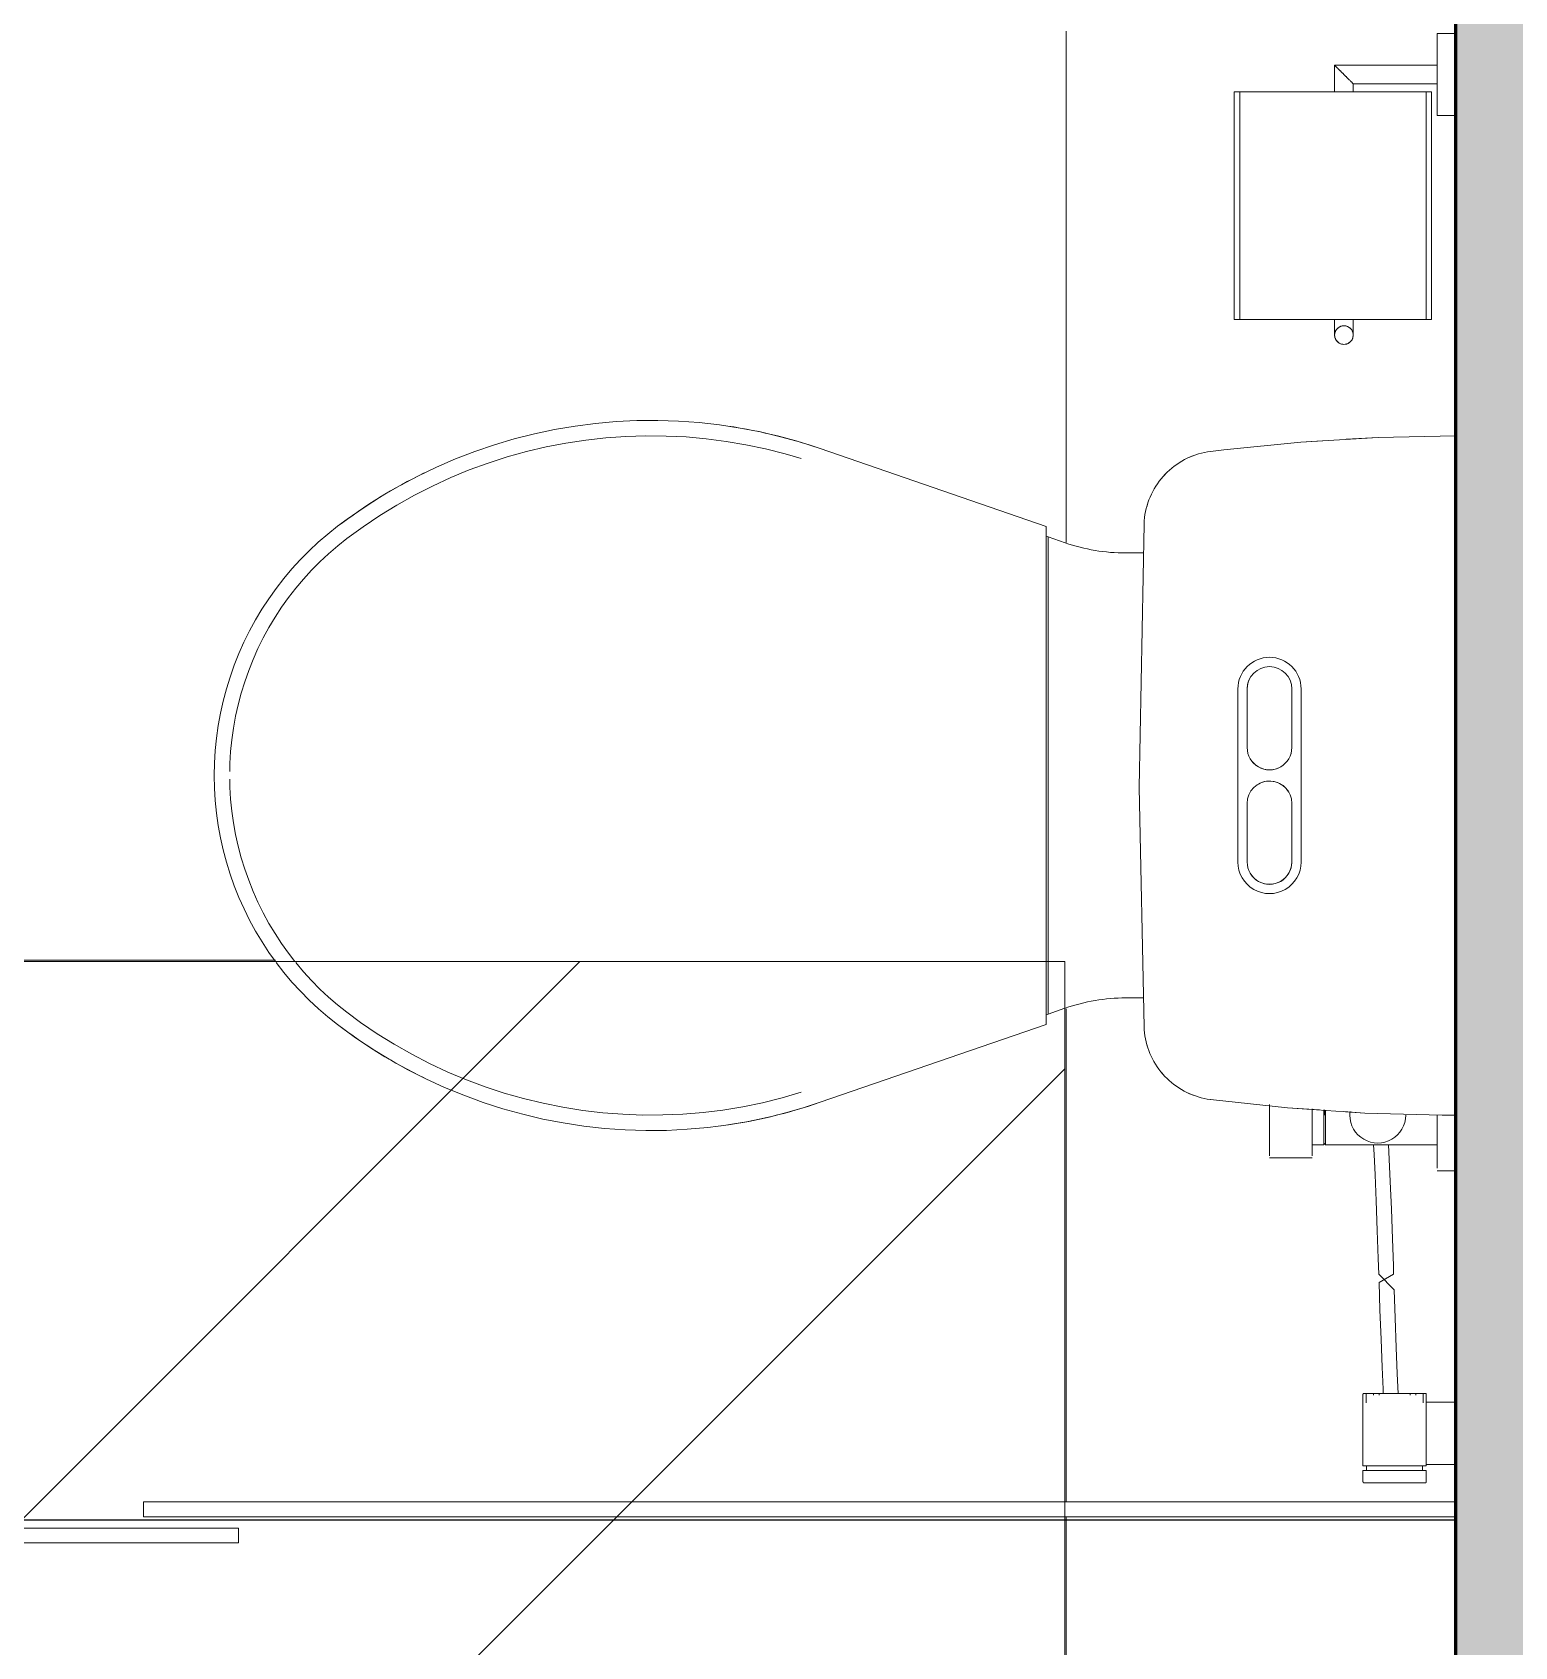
# Model space of a CAD drawing. Header units: millimetres. Extents: x -11245 to 9283, y -22520 to -3800.
# Drawn here: x 1441 to 2237, y -15498 to -14630 of the extents above; entities that cross this region are included whole.
import ezdxf

# ---------------------------------------------------------------- set-up
doc = ezdxf.new("R2010")
doc.units = ezdxf.units.MM
for name, color, linetype, lineweight in [('A-DETL-GENF', 92, 'Continuous', 9), ('A-DETL-THIN', 151, 'Continuous', 9), ('A-FLOR', 192, 'Continuous', 25), ('A-FLOR-PATT', 8, 'Continuous', 25), ('A-GENM', 13, 'Continuous', 9), ('A-WALL', 113, 'Continuous', 25), ('A-WALL-PATT', 111, 'Continuous', 25), ('I-FURN', 30, 'Continuous', 9), ('P-SANR-FIXT', 6, 'Continuous', 9)]:
    doc.layers.add(name, color=color, linetype=linetype, lineweight=lineweight)

# ---------------------------------------------------------------- blocks, each defined once
blk = doc.blocks.new('CRT-POR-Folha-Madeira-Face Based vidro - CRT-POR-Folha-Madeira-Face Based vidro-4438601-PAGINAÇÃO DE PISO TÉRREO')
at = {"layer": 'A-GENM'}
for p, q in [((1995.38, -15419.91), (1500.38, -15419.91)), ((1500.38, -15419.91), (1500.38, -15427.91)), ((2205.38, -15419.91), (1995.38, -15419.91)), ((2205.38, -15427.91), (2205.38, -15419.91)), ((1500.38, -15427.91), (1995.38, -15427.91)), ((1995.38, -15427.91), (2205.38, -15427.91))]:
    blk.add_line(p, q, dxfattribs=at)
blk = doc.blocks.new('CRT-POR-Folha-Madeira-Face Based vidro - CRT-POR-Folha-Madeira-Face Based vidro-4438602-PAGINAÇÃO DE PISO TÉRREO')
at = {"layer": 'A-GENM'}
for p, q in [((1551.38, -15433.99), (796.38, -15433.99)), ((796.38, -15433.99), (796.38, -15441.99)), ((1551.38, -15441.99), (1551.38, -15433.99)), ((796.38, -15441.99), (1551.38, -15441.99))]:
    blk.add_line(p, q, dxfattribs=at)
blk = doc.blocks.new('Bacia Sanitária - Caixa acoplada-3529764-PAGINAÇÃO DE PISO TÉRREO')
at = {"layer": 'P-SANR-FIXT'}
for p, q in [((171.5, -173), (78.5, -173)), ((110, -178), (78.5, -178)), ((171.5, -178), (140, -178)), ((78.5, -202), (110, -202)), ((78.5, -207), (171.5, -207)), ((140, -202), (171.5, -202)), ((5.46, -257.79), (5.46, -267.18)), ((244.54, -267.18), (244.54, -257.79)), ((0, -299.76), (-3.18, -309)), ((253.18, -309), (250.08, -300)), ((-8.77, -310), (-50.6, -431.35)), ((-50.6, -431.35), (-8.77, -310)), ((-3.18, -309), (-3.53, -310)), ((-3.18, -309), (225, -309)), ((225, -310), (7.09, -310)), ((225, -309), (253.18, -309)), ((242.91, -310), (225, -310)), ((253.53, -310), (253.18, -309)), ((300.6, -431.35), (258.77, -310)), ((258.77, -310), (300.6, -431.35))]:
    blk.add_line(p, q, dxfattribs=at)
at = {"layer": 'P-SANR-FIXT', "flags": 128}
for points in [[(-57.5, -90), (-56.67, -131.59), (-54.17, -173.11), (-50.02, -214.5), (-49.13, -221.64)], [(-57.5, -90), (-56.67, -131.59), (-55.63, -148.82)], [(299.13, -221.64), (303.57, -180.28), (306.36, -138.78), (307.48, -97.2), (307.5, -90)], [(305.59, -150.22), (306.36, -138.78), (307.48, -97.2), (307.5, -90)], [(-54.86, -161.66), (-54.17, -173.11), (-50.02, -214.5), (-49.13, -221.64)], [(299.13, -221.64), (303.57, -180.28), (304.73, -163.06)], [(-49.13, -221.64), (-48.89, -223.27), (-48.59, -224.88), (-48.22, -226.47), (-47.79, -228.06), (-47.29, -229.62), (-46.74, -231.16), (-46.12, -232.68), (-45.44, -234.17), (-44.7, -235.64), (-43.9, -237.07), (-43.05, -238.47), (-42.14, -239.84), (-41.18, -241.17), (-40.17, -242.45), (-39.1, -243.7), (-37.99, -244.9), (-36.83, -246.06), (-35.62, -247.17), (-34.37, -248.23), (-33.08, -249.24), (-31.75, -250.2), (-30.38, -251.11), (-28.97, -251.96), (-27.54, -252.75), (-26.07, -253.48), (-24.58, -254.16), (-23.06, -254.77), (-21.51, -255.32), (-19.95, -255.81), (-18.36, -256.24), (-16.77, -256.6), (-15.15, -256.9), (-13.53, -257.14), (-11.9, -257.31), (-10.26, -257.41), (-10.03, -257.42)], [(-49.13, -221.64), (-48.89, -223.27), (-48.59, -224.88), (-48.22, -226.47), (-47.79, -228.06), (-47.29, -229.62), (-46.74, -231.16), (-46.12, -232.68), (-45.44, -234.17), (-44.7, -235.64), (-43.9, -237.07), (-43.05, -238.47), (-42.14, -239.84), (-41.18, -241.17), (-40.17, -242.45), (-39.1, -243.7), (-37.99, -244.9), (-36.83, -246.06), (-35.62, -247.17), (-34.37, -248.23), (-33.08, -249.24), (-31.75, -250.2), (-30.38, -251.11), (-28.97, -251.96), (-27.54, -252.75), (-26.07, -253.48), (-24.58, -254.16), (-23.06, -254.77), (-21.51, -255.32), (-19.95, -255.81), (-18.36, -256.24), (-16.77, -256.6), (-15.15, -256.9), (-13.53, -257.14), (-11.9, -257.31), (-10.26, -257.41)], [(260.03, -257.42), (261.67, -257.33), (263.3, -257.17), (264.92, -256.94), (266.54, -256.65), (268.14, -256.3), (269.72, -255.88), (271.29, -255.4), (272.84, -254.85), (274.36, -254.25), (275.86, -253.58), (277.33, -252.86), (278.77, -252.07), (280.18, -251.23), (281.55, -250.34), (282.89, -249.38), (284.19, -248.38), (285.44, -247.33), (286.66, -246.22), (287.82, -245.07), (288.94, -243.88), (290.02, -242.64), (291.04, -241.35), (292.01, -240.03), (292.92, -238.67), (293.78, -237.27), (294.59, -235.84), (295.34, -234.38), (296.02, -232.9), (296.65, -231.38), (297.22, -229.84), (297.72, -228.28), (298.16, -226.7), (298.54, -225.11), (298.85, -223.5), (299.1, -221.88), (299.13, -221.64)], [(260.03, -257.42), (261.67, -257.33), (263.3, -257.17), (264.92, -256.94), (266.54, -256.65), (268.14, -256.3), (269.72, -255.88), (271.29, -255.4), (272.84, -254.85), (274.36, -254.25), (275.86, -253.58), (277.33, -252.86), (278.77, -252.07), (280.18, -251.23), (281.55, -250.34), (282.89, -249.38), (284.19, -248.38), (285.44, -247.33), (286.66, -246.22), (287.82, -245.07), (288.94, -243.88), (290.02, -242.64), (291.04, -241.35), (292.01, -240.03), (292.92, -238.67), (293.78, -237.27), (294.59, -235.84), (295.34, -234.38), (296.02, -232.9), (296.65, -231.38), (297.22, -229.84), (297.72, -228.28), (298.16, -226.7), (298.54, -225.11), (298.85, -223.5), (299.1, -221.88)], [(-10.03, -257.42), (131.54, -259.99), (260.03, -257.42)], [(128.35, -259.94), (131.54, -259.99), (260.03, -257.42)], [(7.09, -310), (3.56, -310), (0.21, -310), (-2.8, -310), (-5.31, -310), (-7.2, -310), (-8.38, -310), (-8.77, -310)], [(258.77, -310), (258.38, -310), (257.2, -310), (255.31, -310), (252.8, -310), (249.79, -310), (246.44, -310), (242.91, -310)], [(-50.6, -431.35), (-54.02, -441.95), (-57.01, -452.67), (-59.57, -463.5), (-61.69, -474.43), (-63.38, -485.43), (-64.62, -496.49), (-65.42, -507.6), (-65.78, -518.72), (-65.69, -529.85), (-65.15, -540.97), (-64.17, -552.06), (-62.75, -563.1), (-60.89, -574.07), (-58.59, -584.96), (-55.86, -595.75), (-52.69, -606.43), (-49.11, -616.96), (-45.1, -627.35), (-40.68, -637.57), (-35.86, -647.6), (-30.64, -657.43), (-25.03, -667.04), (-19.05, -676.43), (-12.69, -685.56), (-8.87, -690.69)], [(258.87, -690.69), (265.44, -681.71), (271.64, -672.46), (277.47, -662.98), (282.91, -653.27), (287.96, -643.35), (292.61, -633.24), (296.86, -622.95), (300.68, -612.5), (304.09, -601.9), (307.07, -591.18), (309.62, -580.34), (311.73, -569.41), (313.41, -558.41), (314.64, -547.34), (315.43, -536.24), (315.78, -525.12), (315.68, -513.99), (315.13, -502.87), (314.14, -491.78), (312.71, -480.74), (310.84, -469.77), (308.53, -458.88), (305.79, -448.09), (302.62, -437.42), (300.6, -431.35)], [(-2.27, -685.67), (-8.64, -676.95), (-14.66, -667.98), (-20.32, -658.78), (-25.6, -649.36), (-30.5, -639.74), (-35.01, -629.93), (-39.13, -619.94), (-42.84, -609.8), (-46.15, -599.52), (-49.04, -589.11), (-51.51, -578.6), (-53.56, -568), (-55.19, -557.32), (-56.38, -546.59), (-57.15, -535.82), (-57.48, -525.02), (-57.39, -514.23), (-56.86, -503.44), (-55.9, -492.68), (-54.51, -481.97), (-52.69, -471.33), (-50.45, -460.76), (-47.79, -450.3), (-45.22, -441.55)], [(295.22, -441.55), (298.24, -451.92), (300.83, -462.4), (303.01, -472.98), (304.75, -483.64), (306.08, -494.36), (306.97, -505.12), (307.43, -515.91), (307.46, -526.71), (307.06, -537.5), (306.22, -548.27), (304.96, -558.99), (303.27, -569.66), (301.15, -580.25), (298.61, -590.74), (295.66, -601.13), (292.29, -611.39), (288.51, -621.51), (284.33, -631.47), (279.76, -641.25), (274.8, -650.84), (269.46, -660.23), (263.75, -669.39), (257.67, -678.32), (252.27, -685.67)], [(-8.87, -690.69), (-4.69, -695.97), (-0.29, -701.07), (4.3, -705.99), (9.09, -710.72), (14.06, -715.26), (19.21, -719.59), (24.53, -723.72), (30.01, -727.63), (35.64, -731.32), (41.41, -734.77), (47.32, -738), (53.35, -740.99), (59.5, -743.73), (65.75, -746.23), (72.1, -748.47), (78.53, -750.46), (85.04, -752.19), (91.6, -753.65), (98.23, -754.86), (104.89, -755.79), (111.59, -756.47), (118.31, -756.87), (125.04, -757), (131.77, -756.86), (138.49, -756.46), (145.19, -755.78), (151.85, -754.84), (158.48, -753.64), (165.04, -752.17), (171.55, -750.43), (177.98, -748.44), (184.32, -746.2), (190.57, -743.7), (196.72, -740.95), (202.75, -737.96), (208.66, -734.73), (214.43, -731.27), (220.06, -727.58), (225, -724.05)], [(122.86, -748.66), (118.6, -748.58), (112.21, -748.19), (105.85, -747.55), (99.51, -746.66), (93.21, -745.52), (86.97, -744.12), (80.78, -742.47), (74.67, -740.58), (68.64, -738.45), (62.69, -736.07), (56.85, -733.47), (51.12, -730.62), (45.5, -727.56), (40.01, -724.27), (34.66, -720.76), (29.45, -717.04), (24.39, -713.12), (19.5, -708.99), (14.77, -704.68), (10.22, -700.18), (5.86, -695.5), (1.68, -690.65), (-2.27, -685.67)], [(225.54, -723.67), (230.85, -719.54), (236, -715.2), (240.97, -710.66), (245.76, -705.93), (250.35, -701.01), (254.74, -695.9), (258.87, -690.69)], [(252.27, -685.67), (248.29, -690.68), (244.12, -695.53), (239.75, -700.21), (235.2, -704.71), (230.47, -709.02), (225.58, -713.14)], [(225, -713.59), (220.52, -717.06), (215.31, -720.78), (209.96, -724.29), (204.47, -727.58), (198.85, -730.64), (193.12, -733.48), (187.27, -736.09), (181.33, -738.46), (175.29, -740.59), (169.18, -742.48), (162.99, -744.13), (156.75, -745.52), (150.45, -746.67), (144.12, -747.56), (137.75, -748.2), (131.36, -748.58), (127.04, -748.66)]]:
    blk.add_lwpolyline(points, dxfattribs=at)
at = {"layer": 'P-SANR-FIXT'}
for centre, radius, start, end in [((78.5, -190), 17, 90, 270), ((171.5, -190), 17, 270, 90), ((78.5, -190), 12, 90, 180), ((78.5, -190), 12, 90, 270), ((110, -190), 12, 60, 90), ((110, -190), 12, 270, 90), ((140, -190), 12, 90, 270), ((140, -190), 12, 120, 210), ((171.5, -190), 12, 300, 90), ((171.5, -190), 12, 270, 90), ((110, -190), 12, 300, 30), ((140, -190), 12, 225, 255), ((78.5, -190), 12, 240, 270), ((-8.46, -216.45), 41, 200.69789, 204.26904), ((258.46, -216.45), 41, 335.5054, 339.30211), ((-8.46, -216.45), 41, 225.24012, 227.54301), ((258.46, -216.45), 41, 310.06676, 312.45699), ((-8.46, -216.45), 41, 250.59143, 254.38814), ((258.46, -216.45), 41, 285.61186, 289.18302), ((-94.5, -267.18), 99.96, 340.98138, 0), ((344.5, -267.18), 99.96, 180, 199.01862), ((212.5, -522.04), 278.29, 160.98138, 172.24546), ((37.5, -522.04), 278.29, 7.75454, 19.01862), ((212.5, -522.04), 278.29, 206.03771, 217.30179), ((37.5, -522.04), 278.29, 322.69821, 333.96229)]:
    blk.add_arc(centre, radius, start, end, dxfattribs=at)
blk = doc.blocks.new('Ducha Higiênica Mix_Match - Cobre Escovado-4413496-PAGINAÇÃO DE PISO TÉRREO')
at = {"layer": 'P-SANR-FIXT', "color": 55}
for p, q in [((154.25, 0), (154.25, -15.74)), ((30, -10), (30, 0)), ((187.75, -15.76), (187.75, 0)), ((0, -10), (28.53, -10)), ((16, -70), (16, -10)), ((188.5, -15.74), (150.04, -15.74)), ((188.5, -15.74), (188.5, -32.76)), ((196.99, -15.74), (191, -15.74)), ((191, -32.76), (191, -15.74)), ((154.65, -17.51), (149.5, -17.51)), ((149.5, -17.51), (149.5, -32.76)), ((149.5, -17.51), (149.5, -32.76)), ((150.5, -21.36), (149.5, -21.36)), ((150.5, -24.46), (149.5, -24.46)), ((191, -17.71), (188.5, -17.71)), ((149.5, -32.76), (149.5, -48.01)), ((149.5, -32.76), (149.5, -48.01)), ((188.5, -32.76), (188.5, -49.78)), ((191, -49.78), (191, -32.76)), ((149.5, -41.06), (150.5, -41.06)), ((149.5, -44.16), (150.5, -44.16)), ((149.5, -48.01), (154.65, -48.01)), ((150.04, -49.78), (188.5, -49.78)), ((188.5, -47.81), (191, -47.81)), ((191, -49.78), (196.99, -49.78)), ((-3.35, -77), (0, -77)), ((-2.92, -70.8), (0, -70.8)), ((0, -70.4), (-2.87, -70.4)), ((-2.87, -70.4), (0, -70.4)), ((-2.74, -70), (0, -70)), ((0, -70), (16, -70)), ((0, -70.4), (0, -70.4)), ((0, -70.8), (16, -70.8)), ((0, -77), (21.87, -77)), ((15.31, -70.4), (16, -70)), ((16, -70.8), (15.31, -70.4)), ((16, -77), (16, -70.8)), ((23, -100), (23, -77)), ((-5.65, -100), (0, -100)), ((0, -100), (21.87, -100))]:
    blk.add_line(p, q, dxfattribs=at)
at = {"layer": 'P-SANR-FIXT', "color": 55, "flags": 128}
for points in [[(149.5, -16.28), (149.5, -16.26), (149.5, -16.24), (149.5, -16.22), (149.51, -16.2), (149.51, -16.18), (149.52, -16.15), (149.52, -16.13), (149.53, -16.11), (149.53, -16.09), (149.54, -16.07), (149.55, -16.05), (149.56, -16.03), (149.57, -16.01), (149.58, -15.99), (149.6, -15.98), (149.61, -15.96), (149.62, -15.94), (149.64, -15.92), (149.65, -15.91), (149.66, -15.89), (149.68, -15.88), (149.7, -15.86), (149.71, -15.85), (149.73, -15.84), (149.75, -15.83), (149.77, -15.81), (149.79, -15.8), (149.81, -15.79), (149.83, -15.78), (149.85, -15.78), (149.87, -15.77), (149.89, -15.76), (149.91, -15.76), (149.93, -15.75), (149.95, -15.75), (149.97, -15.74), (149.99, -15.74), (150.02, -15.74), (150.04, -15.74), (150.04, -15.74)], [(149.5, -17.93), (149.5, -17.65), (149.5, -17.4), (149.5, -17.18), (149.5, -16.97), (149.5, -16.8), (149.5, -16.65), (149.5, -16.52), (149.5, -16.42), (149.5, -16.35), (149.5, -16.3), (149.5, -16.28)], [(149.5, -16.28), (149.5, -16.3), (149.5, -16.34), (149.5, -16.4), (149.5, -16.49), (149.5, -16.61), (149.5, -16.76), (149.5, -16.92), (149.5, -17.12), (149.5, -17.34), (149.5, -17.58), (149.5, -17.85), (149.5, -18.14), (149.5, -18.46), (149.5, -18.8), (149.5, -19.16), (149.5, -19.54), (149.5, -19.95), (149.5, -20.37), (149.5, -20.82), (149.5, -21.28), (149.5, -21.76), (149.5, -22.26), (149.5, -22.78), (149.5, -23.31), (149.5, -23.86), (149.5, -24.42), (149.5, -24.99), (149.5, -25.58), (149.5, -26.18), (149.5, -26.79), (149.5, -27.41), (149.5, -28.03), (149.5, -28.67), (149.5, -29.31), (149.5, -29.96), (149.5, -30.61), (149.5, -31.26), (149.5, -31.92), (149.5, -32.58), (149.5, -32.76)], [(196.99, -15.74), (197.01, -15.74), (197.03, -15.74), (197.05, -15.74), (197.07, -15.75), (197.1, -15.75), (197.12, -15.75), (197.14, -15.76), (197.16, -15.77), (197.18, -15.77), (197.2, -15.78), (197.22, -15.79), (197.24, -15.8), (197.26, -15.81), (197.28, -15.82), (197.29, -15.83), (197.31, -15.85), (197.33, -15.86), (197.35, -15.87), (197.36, -15.89), (197.38, -15.9), (197.39, -15.92), (197.41, -15.94), (197.42, -15.95), (197.43, -15.97), (197.44, -15.99), (197.46, -16.01), (197.47, -16.03), (197.48, -16.04), (197.48, -16.06), (197.49, -16.08), (197.5, -16.1), (197.51, -16.13), (197.51, -16.15), (197.52, -16.17), (197.52, -16.19), (197.52, -16.21), (197.53, -16.23), (197.53, -16.25), (197.53, -16.27), (197.53, -16.28)], [(197.53, -32.76), (197.53, -32.1), (197.53, -31.44), (197.53, -30.79), (197.53, -30.13), (197.53, -29.48), (197.53, -28.84), (197.53, -28.2), (197.53, -27.57), (197.53, -26.95), (197.53, -26.34), (197.53, -25.74), (197.53, -25.15), (197.53, -24.57), (197.53, -24.01), (197.53, -23.45), (197.53, -22.92), (197.53, -22.4), (197.53, -21.89), (197.53, -21.41), (197.53, -20.94), (197.53, -20.49), (197.53, -20.06), (197.53, -19.65), (197.53, -19.26), (197.53, -18.89), (197.53, -18.55), (197.53, -18.23), (197.53, -17.93), (197.53, -17.65), (197.53, -17.4), (197.53, -17.17), (197.53, -16.97), (197.53, -16.8), (197.53, -16.64), (197.53, -16.52), (197.53, -16.42), (197.53, -16.35), (197.53, -16.3), (197.53, -16.28)], [(197.53, -16.28), (197.53, -16.29), (197.53, -16.33), (197.53, -16.4), (197.53, -16.49), (197.53, -16.61), (197.53, -16.75), (197.53, -16.92), (197.53, -17.12), (197.53, -17.34), (197.53, -17.58), (197.53, -17.85), (197.53, -18.14), (197.53, -18.46), (197.53, -18.8), (197.53, -19.16), (197.53, -19.54), (197.53, -19.95), (197.53, -20.37), (197.53, -20.81), (197.53, -21.28), (197.53, -21.76), (197.53, -22.26), (197.53, -22.78), (197.53, -23.31), (197.53, -23.85), (197.53, -24.42), (197.53, -24.99), (197.53, -25.58), (197.53, -26.18), (197.53, -26.79), (197.53, -27.41), (197.53, -28.03), (197.53, -28.67), (197.53, -29.31), (197.53, -29.96), (197.53, -30.61), (197.53, -31.26), (197.53, -31.92), (197.53, -32.58), (197.53, -32.76)], [(16, -36.04), (23.68, -35.63), (35.59, -35.1), (50.51, -34.52), (66.46, -33.95), (81.02, -33.45), (85.5, -33.3)], [(149.5, -30.85), (138.98, -31.34), (124.91, -31.91), (109.07, -32.49), (93.93, -33.01), (85.5, -41.3)], [(149.5, -38.85), (147.32, -38.96), (135.41, -39.5), (120.49, -40.08), (104.54, -40.65), (89.98, -41.15), (85.5, -33.3)], [(149.5, -32.76), (149.5, -33.42), (149.5, -34.07), (149.5, -34.73), (149.5, -35.38), (149.5, -36.03), (149.5, -36.67), (149.5, -37.31), (149.5, -37.94), (149.5, -38.56), (149.5, -39.17), (149.5, -39.77), (149.5, -40.37), (149.5, -40.94), (149.5, -41.51), (149.5, -42.06), (149.5, -42.6), (149.5, -43.12), (149.5, -43.62), (149.5, -44.11), (149.5, -44.58), (149.5, -45.03), (149.5, -45.46), (149.5, -45.86), (149.5, -46.25), (149.5, -46.62), (149.5, -46.97), (149.5, -47.29), (149.5, -47.59), (149.5, -47.86), (149.5, -48.11), (149.5, -48.34), (149.5, -48.54), (149.5, -48.72), (149.5, -48.87), (149.5, -48.99), (149.5, -49.09), (149.5, -49.16), (149.5, -49.21), (149.5, -49.23)], [(197.53, -32.76), (197.53, -33.42), (197.53, -34.07), (197.53, -34.73), (197.53, -35.38), (197.53, -36.03), (197.53, -36.67), (197.53, -37.31), (197.53, -37.94), (197.53, -38.56), (197.53, -39.17), (197.53, -39.78), (197.53, -40.37), (197.53, -40.94), (197.53, -41.51), (197.53, -42.06), (197.53, -42.6), (197.53, -43.12), (197.53, -43.62), (197.53, -44.11), (197.53, -44.58), (197.53, -45.03), (197.53, -45.46), (197.53, -45.87), (197.53, -46.26), (197.53, -46.62), (197.53, -46.97), (197.53, -47.29), (197.53, -47.59), (197.53, -47.86), (197.53, -48.12), (197.53, -48.34), (197.53, -48.54), (197.53, -48.72), (197.53, -48.87), (197.53, -49), (197.53, -49.09), (197.53, -49.17), (197.53, -49.21), (197.53, -49.23)], [(197.53, -49.23), (197.53, -49.22), (197.53, -49.18), (197.53, -49.12), (197.53, -49.02), (197.53, -48.91), (197.53, -48.76), (197.53, -48.59), (197.53, -48.4), (197.53, -48.18), (197.53, -47.93), (197.53, -47.67), (197.53, -47.37), (197.53, -47.06), (197.53, -46.72), (197.53, -46.36), (197.53, -45.97), (197.53, -45.57), (197.53, -45.15), (197.53, -44.7), (197.53, -44.24), (197.53, -43.76), (197.53, -43.26), (197.53, -42.74), (197.53, -42.21), (197.53, -41.66), (197.53, -41.1), (197.53, -40.52), (197.53, -39.94), (197.53, -39.34), (197.53, -38.73), (197.53, -38.11), (197.53, -37.48), (197.53, -36.85), (197.53, -36.21), (197.53, -35.56), (197.53, -34.91), (197.53, -34.25), (197.53, -33.59), (197.53, -32.94), (197.53, -32.76)], [(16, -44.06), (21.18, -43.76), (32.02, -43.25), (46.09, -42.68), (61.93, -42.11), (77.07, -41.58), (85.5, -41.3)], [(149.5, -49.23), (149.5, -49.22), (149.5, -49.18), (149.5, -49.11), (149.5, -49.02), (149.5, -48.9), (149.5, -48.76), (149.5, -48.59), (149.5, -48.4), (149.5, -48.18), (149.5, -47.93), (149.5, -47.66)], [(150.04, -49.78), (150.02, -49.78), (150, -49.77), (149.98, -49.77), (149.96, -49.77), (149.94, -49.77), (149.91, -49.76), (149.89, -49.75), (149.87, -49.75), (149.85, -49.74), (149.83, -49.73), (149.81, -49.72), (149.79, -49.71), (149.77, -49.7), (149.76, -49.69), (149.74, -49.68), (149.72, -49.67), (149.7, -49.66), (149.69, -49.64), (149.67, -49.63), (149.65, -49.61), (149.64, -49.6), (149.62, -49.58), (149.61, -49.56), (149.6, -49.54), (149.59, -49.53), (149.57, -49.51), (149.56, -49.49), (149.55, -49.47), (149.55, -49.45), (149.54, -49.43), (149.53, -49.41), (149.52, -49.39), (149.52, -49.37), (149.51, -49.35), (149.51, -49.32), (149.5, -49.3), (149.5, -49.28), (149.5, -49.26), (149.5, -49.24), (149.5, -49.23)], [(197.53, -49.23), (197.53, -49.26), (197.53, -49.28), (197.53, -49.3), (197.52, -49.32), (197.52, -49.34), (197.51, -49.36), (197.51, -49.38), (197.5, -49.41), (197.49, -49.43), (197.49, -49.45), (197.48, -49.47), (197.47, -49.48), (197.46, -49.5), (197.45, -49.52), (197.43, -49.54), (197.42, -49.56), (197.41, -49.58), (197.4, -49.59), (197.38, -49.61), (197.37, -49.62), (197.35, -49.64), (197.33, -49.65), (197.32, -49.67), (197.3, -49.68), (197.28, -49.69), (197.26, -49.7), (197.24, -49.71), (197.22, -49.72), (197.2, -49.73), (197.18, -49.74), (197.16, -49.75), (197.14, -49.75), (197.12, -49.76), (197.1, -49.76), (197.08, -49.77), (197.06, -49.77), (197.04, -49.77), (197.02, -49.78), (196.99, -49.78), (196.99, -49.78)]]:
    blk.add_lwpolyline(points, dxfattribs=at)
at = {"layer": 'P-SANR-FIXT', "color": 55}
for start, end in [(270, 90), (262.77636, 270)]:
    blk.add_arc((0, -41.84), 15, start, end, dxfattribs=at)
blk = doc.blocks.new('PAPELEIRA - PAPELEIRA-4686294-PAGINAÇÃO DE PISO TÉRREO')
at = {"layer": 'I-FURN', "color": 254}
for p, q in [((-22, 0), (-22, -10)), ((22, -10), (22, 0)), ((22, -10), (-22, -10)), ((-5, -10), (-5, -65)), ((5, -55), (5, -10)), ((131.6, -12.96), (9.36, -12.96)), ((9.36, -118.96), (9.36, -12.96)), ((131.6, -15.86), (9.36, -15.86)), ((131.6, -12.96), (131.6, -118.96)), ((9.36, -55), (5, -55)), ((140, -55), (131.6, -55)), ((140, -55), (131.6, -55)), ((-5, -65), (9.36, -65)), ((131.6, -65), (140, -65)), ((131.6, -65), (140, -65)), ((9.36, -115.86), (131.6, -115.86)), ((9.36, -118.96), (131.6, -118.96))]:
    blk.add_line(p, q, dxfattribs=at)
for start, end in [(90, 270), (270, 90)]:
    blk.add_arc((140, -60), 5, start, end, dxfattribs=at)
for points, knots in [([(-5, -65), (-5, -65), (-4.91, -64.91), (-4.63, -64.63), (-4.34, -64.34), (-4.04, -64.04), (-3.76, -63.76), (-3.46, -63.46), (-3.05, -63.05), (-2.6, -62.6), (-2.21, -62.21), (-1.91, -61.91), (-1.61, -61.61), (-1.3, -61.3), (-0.98, -60.98), (-0.65, -60.65), (-0.33, -60.33), (0, -60), (0.33, -59.67), (0.65, -59.35), (0.98, -59.02), (1.3, -58.7), (1.61, -58.39), (1.91, -58.09), (2.21, -57.79), (2.5, -57.5), (2.78, -57.22), (3.13, -56.86), (3.46, -56.54), (3.76, -56.24), (4.04, -55.96), (4.34, -55.66), (4.63, -55.37), (4.91, -55.09), (5, -55), (5, -55)], [0, 0, 0, 0, 0.083333, 0.125, 0.166667, 0.208333, 0.229167, 0.25, 0.291667, 0.333333, 0.354167, 0.375, 0.395833, 0.416667, 0.4375, 0.458333, 0.479167, 0.5, 0.520833, 0.541667, 0.5625, 0.583333, 0.604167, 0.625, 0.645833, 0.666667, 0.6875, 0.708333, 0.75, 0.770833, 0.791667, 0.833333, 0.875, 0.916667, 1, 1, 1, 1]), ([(140, -65), (139.55, -65), (138.91, -64.91), (138.08, -64.63), (137.59, -64.39), (137.22, -64.16), (136.86, -63.91), (136.54, -63.62), (136.24, -63.3), (135.96, -62.96), (135.66, -62.51), (135.37, -61.92), (135.09, -61.09), (134.94, -60), (135.09, -58.91), (135.37, -58.08), (135.66, -57.49), (135.96, -57.04), (136.24, -56.7), (136.54, -56.38), (136.95, -56.02), (137.4, -55.72), (137.79, -55.51), (138.19, -55.33), (138.91, -55.09), (139.55, -55), (140, -55)], [0, 0, 0, 0, 0.083333, 0.125, 0.166667, 0.1875, 0.208333, 0.25, 0.270833, 0.291667, 0.333333, 0.375, 0.416667, 0.5, 0.583333, 0.625, 0.666667, 0.708333, 0.729167, 0.75, 0.791667, 0.833333, 0.854167, 0.875, 0.916667, 1, 1, 1, 1]), ([(140, -55), (140.45, -55), (141.09, -55.09), (141.92, -55.37), (142.41, -55.61), (142.78, -55.84), (143.14, -56.09), (143.46, -56.38), (143.76, -56.7), (144.04, -57.04), (144.34, -57.49), (144.63, -58.08), (144.91, -58.91), (145.06, -60), (144.91, -61.09), (144.63, -61.92), (144.34, -62.51), (144.04, -62.96), (143.76, -63.3), (143.46, -63.62), (143.05, -63.98), (142.6, -64.28), (142.21, -64.49), (141.81, -64.67), (141.09, -64.91), (140.45, -65), (140, -65)], [0, 0, 0, 0, 0.083333, 0.125, 0.166667, 0.1875, 0.208333, 0.25, 0.270833, 0.291667, 0.333333, 0.375, 0.416667, 0.5, 0.583333, 0.625, 0.666667, 0.708333, 0.729167, 0.75, 0.791667, 0.833333, 0.854167, 0.875, 0.916667, 1, 1, 1, 1])]:
    blk.add_open_spline(points, degree=3, knots=knots, dxfattribs=at)

msp = doc.modelspace()

# ---------------------------------------------------------------- hatches: boundary and pattern name
at = {"layer": 'A-DETL-GENF'}
h = msp.add_hatch(dxfattribs=at)
h.set_pattern_fill('FP_19', style=0, pattern_type=2)
h.set_pattern_definition([(45, (0, 0), (-159.099, 159.099), [])])
h.paths.add_polyline_path([(795.38, -16329.65), (1995.38, -16329.65), (1995.38, -15129.65), (795.38, -15129.65), (795.38, -16241.66)])
at = {"layer": 'A-FLOR-PATT', "lineweight": 9}
h = msp.add_hatch(dxfattribs=at)
h.set_pattern_fill('FP_16', color=9, style=0, pattern_type=2)
h.set_pattern_definition([(90, (18795.4, 1670.3), (-1200, 7e-14), []), (180, (18795.4, 1670.3), (-1e-13, -1200), [])])
h.paths.add_polyline_path([(1500.38, -15429.65), (2205.38, -15429.65), (2205.38, -15427.91), (1500.38, -15427.91), (1500.38, -15419.91), (2205.38, -15419.91), (2205.38, -15399.9), (2183.27, -15400.65), (2183.27, -15403.15), (2189.64, -15403.15), (2189.64, -15409.14), (2155.6, -15409.14), (2155.6, -15403.15), (2161.98, -15403.15), (2161.11, -15400.65), (2155.6, -15400.65), (2155.6, -15362.19), (2166.54, -15361.65), (2161.05, -15228.15), (2135.38, -15228.15), (2134.58, -15228.15), (2128.38, -15228.15), (2128.38, -15234.03), (2105.38, -15234.03), (2105.38, -15206.88), (2066.43, -15201.63), (2054.16, -15195.38), (2044.83, -15185.32), (2041.44, -15178.47), (2037.95, -15164.5), (2037.48, -15149.19), (2028.2, -15149.19), (2011.68, -15150.57), (1986.17, -15157.91), (1985.38, -15158.18), (1985.38, -15163.42), (1859.14, -15206.42), (1808.12, -15218.08), (1776.96, -15219.69), (1752.1, -15219.4), (1721.65, -15215.08), (1698.35, -15209.87), (1662.47, -15196.74), (1648.55, -15190.58), (1603.02, -15161.92), (1573.41, -15132.43), (1556.52, -15104.03), (1550.89, -15093.03), (1542.71, -15064.75), (1539.83, -15051.7), (1538.93, -15023.53), (1540.97, -15002.46), (1547.46, -14976.99), (1552.28, -14963.17), (1567.66, -14936.03), (1575.05, -14925), (1585.29, -14914.36), (1607.85, -14893.83), (1655.07, -14865.54), (1689.79, -14852.37), (1703.1, -14847.91), (1729.42, -14842.7), (1757.83, -14839.39), (1797.46, -14840.55), (1810.89, -14841.4), (1870.46, -14856.26), (1985.38, -14896.27), (1986.17, -14901.39), (2004.34, -14906.87), (2011.68, -14908.74), (2037.59, -14910.11), (2038.96, -14891.05), (2044.47, -14874.53), (2053.82, -14864.17), (2060.49, -14860.14), (2075.95, -14855.3), (2153.63, -14848.63), (2197.39, -14847.4), (2205.38, -14847.15), (2205.38, -14675.03), (2195.38, -14674.28), (2195.38, -14658.03), (2150.38, -14658.03), (2150.38, -14662.39), (2192.42, -14662.68), (2192.42, -14784.63), (2150.38, -14784.63), (2149.52, -14795.1), (2147.85, -14797.18), (2145.34, -14797.68), (2142.88, -14797.36), (2140.38, -14791.73), (2139.52, -14784.63), (2086.42, -14784.63), (2086.42, -14662.39), (2140.38, -14662.39), (2141.05, -14648.03), (2195.38, -14647.33), (2195.38, -14631.03), (2205.38, -14631.03), (2205.38, -14629.65), (1685.38, -14629.65), (1685.38, -13659.65), (1705.38, -13659.65), (1705.38, -13329.65), (1695.38, -13329.65), (1695.38, -13339.65), (1600.38, -13339.65), (1596.84, -13338.19), (1595.38, -13334.65), (1595.38, -13329.65), (925.38, -13329.65), (925.38, -14029.65), (895.38, -14029.65), (895.38, -13334.65), (893.92, -13338.19), (890.38, -13339.65), (795.38, -13339.65), (795.38, -14647.65), (805.38, -14648.4), (805.38, -14664.65), (880.38, -14665.32), (879.71, -15274.65), (805.38, -15275.34), (805.38, -15291.65), (795.38, -15291.65), (795.38, -15429.65), (836.38, -15429.65), (836.38, -15412.99), (839.02, -15406.63), (846.38, -15403.99), (853.74, -15406.63), (856.38, -15412.99), (856.38, -15429.65), (1462.61, -15429.65)])
h.paths.add_polyline_path([(2189.64, -15366.4), (2205.38, -15366.4), (2205.38, -15240.68), (2195.38, -15240.68), (2195.38, -15228.15), (2169.29, -15228.15), (2170.88, -15263.42), (2174.6, -15361.65), (2189.64, -15362.19)])
h.paths.add_polyline_path([(857.98, -15264.65), (870.38, -15264.65), (870.38, -14674.65), (805.38, -14675.34), (805.38, -14691.65), (795.38, -14691.65), (795.38, -15247.65), (805.38, -15248.4), (805.38, -15264.65)])
h = msp.add_hatch(dxfattribs=at)
h.set_pattern_fill('FP_18', color=9, style=0, pattern_type=2)
h.set_pattern_definition([(90, (1995.4, -15129.7), (-1200, 7e-14), []), (180, (1995.4, -15129.7), (-1e-13, -1200), [])])
h.paths.add_polyline_path([(2014.89, -15800.22), (2014.89, -15800.88), (2016.15, -15800.78)])
h.paths.add_polyline_path([(795.38, -16329.65), (1000.38, -16329.65), (1000.38, -16319.65), (2000.38, -16319.65), (2000.38, -16329.65), (2205.38, -16329.65), (2205.38, -15934.65), (2195.38, -15934.65), (2195.38, -15893.43), (2170.38, -15893.7), (2169.84, -15966.62), (2168.38, -15968.94), (2164.61, -15969.37), (2162.38, -15965.45), (2161.95, -15891.26), (2159.14, -15889.1), (2158.62, -15887.28), (2155.38, -15887.89), (2155.38, -15894.65), (2135.38, -15894.65), (2135.38, -16219.65), (2080.38, -16219.65), (2079.76, -15899.13), (2079.32, -15899.56), (2078.1, -15903.98), (2078.1, -15905.32), (2073.19, -15915.1), (2065.09, -15926.36), (2061.1, -15929.01), (2062.43, -15929.11), (2054.79, -15935.81), (2045.93, -15941.16), (2043.52, -15941.59), (2042.56, -15942.06), (2036.25, -15945.69), (2024.95, -15948.61), (2016.64, -15949.45), (1994.06, -15947.89), (1990.2, -15946.83), (1988.98, -15945.48), (1979.58, -15942.62), (1958.32, -15927.11), (1943.49, -15903.48), (1938.46, -15872.95), (1944.51, -15844.45), (1959.79, -15821.02), (1982.65, -15805.42), (1990.18, -15803.34), (1992.77, -15802.01), (2000.87, -15800.42), (2004.16, -15800.86), (2009.62, -15799.78), (2021.81, -15800.53), (2031.04, -15802.33), (2039.71, -15805.49), (2039.79, -15806.15), (2042.03, -15807.13), (2043.84, -15808.42), (2044.24, -15807.22), (2052.56, -15812.43), (2061.11, -15819.25), (2061.11, -15820.7), (2063.58, -15822.45), (2065.47, -15823.91), (2074.39, -15836.23), (2078.35, -15844.8), (2077.61, -15844.8), (2078.66, -15846.46), (2079.98, -15849.07), (2080.38, -15850), (2080.38, -15519.65), (2135.38, -15519.65), (2135.38, -15844.65), (2155.38, -15845.5), (2156.14, -15857.83), (2159.52, -15849.74), (2162.38, -15847.36), (2162.01, -15733.78), (2151.65, -15733.75), (2148.07, -15731.74), (2144.9, -15726.87), (2141.91, -15718.78), (2140.53, -15710.77), (2140.64, -15696.02), (2143.03, -15684.69), (2146.45, -15677.7), (2150.16, -15674.36), (2154.25, -15673.78), (2162.01, -15673.78), (2164.79, -15674.8), (2167.39, -15677.8), (2170.98, -15687.52), (2171.32, -15687.78), (2205.38, -15683.69), (2205.38, -15429.65), (856.38, -15429.65), (856.38, -15431.89), (836.38, -15431.89), (836.38, -15429.65), (795.38, -15429.65), (795.38, -16241.66)])
h.paths.add_polyline_path([(2156.37, -15854.82), (2158.49, -15851.76), (2158.31, -15852.34), (2156.94, -15854.09)])
h.paths.add_polyline_path([(2195.38, -15845.87), (2195.38, -15804.65), (2205.38, -15804.65), (2205.38, -15723.88), (2170.98, -15720.04), (2170.38, -15724.99), (2170.38, -15845.87), (2188.9, -15845.87)])
h.paths.add_polyline_path([(2172.34, -15711.9), (2174.62, -15709.52), (2174.17, -15709.37), (2172.45, -15710.33), (2172.37, -15711.73)])
h.paths.add_polyline_path([(2175.16, -15708.69), (2176.2, -15706.15), (2176.14, -15701.26), (2176.35, -15703.78), (2175.2, -15708.54)])
h.paths.add_polyline_path([(2175.04, -15698.68), (2172.4, -15696.02), (2173.08, -15697.57), (2174.62, -15698.44)])
h.paths.add_polyline_path([(846.38, -15441.99), (796.38, -15441.99), (796.38, -15433.99), (839.33, -15433.32), (839.33, -15432.55), (847.63, -15432), (853.43, -15433.32), (853.43, -15433.99), (1551.38, -15433.99), (1551.38, -15441.99), (847.38, -15441.99)])
h.paths.add_polyline_path([(846.38, -15471.99), (841.38, -15470.11), (838.87, -15469.01), (836.38, -15462.99), (836.38, -15444.09), (839.33, -15443.42), (839.33, -15442.65), (847.38, -15442.08), (853.43, -15443.42), (853.43, -15444.09), (856.38, -15444.09), (856.38, -15462.99), (853.74, -15469.36), (846.83, -15471.86)])
at = {"layer": 'A-WALL-PATT'}
h = msp.add_hatch(color=256, dxfattribs=at)
h.paths.add_polyline_path([(2385.38, -16329.65), (2385.38, -16207.26), (2205.38, -16207.26), (2205.38, -16329.65)])
h.paths.add_polyline_path([(2205.38, -15547.26), (2385.38, -15547.26), (2385.38, -13329.65), (2205.38, -13329.65), (2205.38, -15478.92)])
h.paths.add_polyline_path([(2385.38, -13149.65), (2385.38, -13074.65), (2205.38, -13074.65), (2205.38, -13149.65)])
h.paths.add_polyline_path([(2205.38, -12224.65), (2385.38, -12224.65), (2385.38, -12149.65), (2205.38, -12149.65)])

# ---------------------------------------------------------------- linework, layer by layer
at = {"layer": 'A-DETL-THIN'}
for p, q in [((1995.38, -15129.65), (795.38, -15129.65)), ((1995.38, -16329.65), (1995.38, -15129.65))]:
    msp.add_line(p, q, dxfattribs=at)
at = {"layer": 'A-FLOR'}
msp.add_line((856.38, -15429.65), (2205.38, -15429.65), dxfattribs=at)
at = {"layer": 'A-WALL', "lineweight": 60}
msp.add_line((2205.38, -14479.65), (2205.38, -16329.65), dxfattribs=at)

# ---------------------------------------------------------------- block references
at = {"layer": 'A-GENM', "color": 55}
for name in ['CRT-POR-Folha-Madeira-Face Based vidro - CRT-POR-Folha-Madeira-Face Based vidro-4438601-PAGINAÇÃO DE PISO TÉRREO', 'CRT-POR-Folha-Madeira-Face Based vidro - CRT-POR-Folha-Madeira-Face Based vidro-4438602-PAGINAÇÃO DE PISO TÉRREO']:
    msp.add_blockref(name, (0, 0), dxfattribs=at)
at = {"layer": 'I-FURN', "color": 254, "rotation": 269.9999999999999}
msp.add_blockref('PAPELEIRA - PAPELEIRA-4686294-PAGINAÇÃO DE PISO TÉRREO', (2205.38, -14653.03), dxfattribs=at)
at = {"layer": 'P-SANR-FIXT', "color": 9, "rotation": 269.9999999999999}
msp.add_blockref('Bacia Sanitária - Caixa acoplada-3529764-PAGINAÇÃO DE PISO TÉRREO', (2295.38, -14904.65), dxfattribs=at)
at = {"layer": 'P-SANR-FIXT', "color": 55, "rotation": 269.9999999999999}
msp.add_blockref('Ducha Higiênica Mix_Match - Cobre Escovado-4413496-PAGINAÇÃO DE PISO TÉRREO', (2205.38, -15212.15), dxfattribs=at)

doc.saveas('drawing.dxf')
